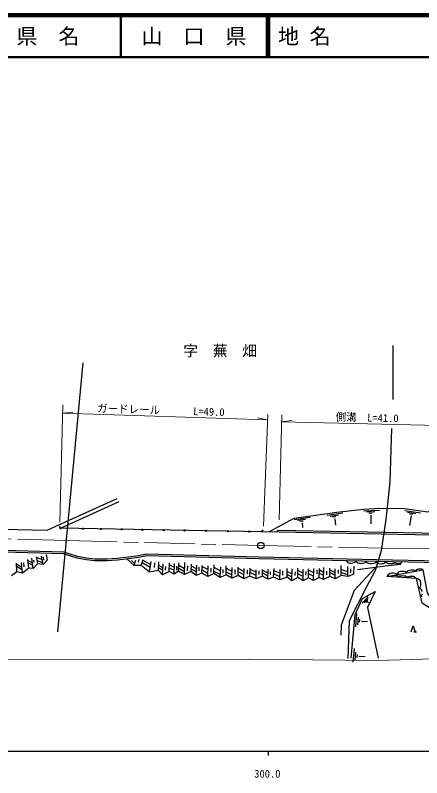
# Model space of a CAD drawing. Units: millimetres at full size, sheet at 1:1000; details may follow other scales. Extents: x 40000 to 680000, y 20000 to 380000.
# Drawn here: x 307859 to 404575, y 198715 to 380000 of the extents above; entities that cross this region are included whole.
import ezdxf
from ezdxf.enums import TextEntityAlignment as Align

# ---------------------------------------------------------------- set-up
doc = ezdxf.new("R2010")
doc.units = ezdxf.units.MM
doc.header["$LTSCALE"] = 1000
doc.linetypes.add('CHAIN', pattern=[18.5, 12, -1.5, 3.5, -1.5])
for name, color, linetype, lineweight in [('M-BGD', 7, 'Continuous', 25), ('M-BMK', 2, 'CHAIN', 13), ('M-BMK-ROW', 30, 'Continuous', 25), ('M-BMK-SRVR', 3, 'Continuous', 25), ('M-STR-HTXT', 7, 'Continuous', 13), ('M-TTL', 2, 'Continuous', 140), ('M-TTL-BAND', 7, 'Continuous', 25), ('M-TTL-LINE', 7, 'Continuous', 50)]:
    doc.layers.add(name, color=color, linetype=linetype, lineweight=lineweight)
doc.layers.add('M-BMK-HTXT', color=7, linetype='Continuous')
doc.layers.add('M-TTL-TXT', color=7, linetype='Continuous')
doc.styles.add('ＭＳ ゴシック', font='')
doc.styles.get('ＭＳ ゴシック').set_extended_font_data('MS Gothic')

msp = doc.modelspace()

# ---------------------------------------------------------------- linework, layer by layer
at = {"layer": 'M-BGD'}
for p, q in [((382038, 261146), (385822, 261667)), ((382789, 260946), (384741, 261215)), ((390691, 262173), (394506, 262359)), ((391422, 261908), (393389, 262004)), ((391955, 261634), (392768, 261674)), ((392440, 261135), (392459, 259104)), ((400536, 262265), (404313, 261694)), ((401200, 261861), (403148, 261567)), ((401669, 261487), (402474, 261365)), ((374248, 260120), (378031, 260649)), ((375000, 259922), (376951, 260195)), ((375555, 259697), (376362, 259809)), ((376097, 259305), (376207, 258234)), ((383344, 260720), (384151, 260831)), ((383897, 260247), (384082, 258751)), ((402017, 260952), (401629, 258699)), ((318625, 258029), (318362, 258433)), ((366316, 257194), (366882, 257674)), ((370150, 257521), (370143, 257121)), ((411242, 256736), (370150, 257521)), ((311060, 248581), (310853, 250603)), ((310877, 250371), (311929, 249845)), ((312128, 248447), (311773, 250945)), ((312382, 249867), (312306, 250438)), ((313199, 249627), (312930, 251212)), ((312958, 251045), (314232, 250589)), ((313075, 250358), (314366, 249895)), ((314464, 249394), (314072, 251414)), ((314693, 250476), (314560, 251218)), ((315531, 250555), (315264, 251808)), ((336325, 249601), (335532, 250349)), ((336189, 249168), (336583, 250426)), ((337193, 249998), (337352, 250585)), ((337841, 249192), (338279, 250616)), ((338225, 250440), (340054, 249392)), ((308271, 247700), (308162, 249740)), ((308170, 249581), (309424, 248765)), ((308200, 249014), (309479, 248182)), ((309552, 247393), (309317, 249919)), ((309990, 248875), (309911, 249777)), ((310933, 249821), (312009, 249283)), ((338054, 249884), (339968, 248788)), ((339802, 247627), (340158, 250117)), ((341014, 248715), (341093, 249784)), ((341909, 247969), (342015, 250030)), ((341948, 248726), (342983, 248061)), ((341975, 249255), (343019, 248585)), ((342909, 246970), (343085, 249555)), ((343611, 248046), (343651, 248953)), ((344457, 247724), (344571, 249801)), ((344507, 248643), (345678, 248086)), ((344546, 249357), (345706, 248805)), ((345642, 247156), (345738, 249622)), ((346287, 248086), (346297, 249043)), ((346730, 247841), (346796, 249781)), ((346755, 248574), (348130, 247760)), ((346779, 249288), (348162, 248470)), ((348099, 247049), (348225, 249890)), ((348823, 247946), (348893, 249063)), ((349677, 247737), (349771, 249481)), ((349750, 249094), (351043, 248406)), ((350937, 246814), (351098, 249222)), ((351655, 247904), (351655, 248782)), ((352246, 247334), (352316, 249216)), ((352307, 248970), (353734, 248220)), ((353657, 246596), (353776, 249099)), ((354437, 247578), (354455, 248537)), ((355068, 247250), (355153, 249307)), ((355130, 248755), (356717, 247942)), ((356650, 246325), (356749, 248746)), ((358054, 246955), (358063, 249117)), ((358060, 248543), (359451, 247787)), ((359409, 246158), (359475, 248709)), ((360919, 246776), (360909, 248773)), ((362279, 247766), (360911, 248455)), ((362239, 245968), (362295, 248492)), ((363703, 246617), (363735, 248582)), ((369330, 246429), (369426, 248465)), ((372563, 246410), (372589, 248474)), ((373671, 245539), (373739, 248419)), ((375052, 246302), (375128, 248546)), ((377595, 246265), (377627, 248374)), ((378830, 245612), (378889, 248492)), ((380175, 246338), (380238, 248438)), ((381222, 245868), (381243, 248664)), ((382718, 246547), (382724, 248540)), ((383941, 246026), (383963, 248409)), ((385437, 246773), (385424, 249198)), ((387023, 246524), (387016, 248903)), ((388428, 247113), (388486, 249058)), ((349710, 248346), (350993, 247663)), ((352275, 248116), (353694, 247370)), ((355093, 247861), (356680, 247048)), ((357311, 247343), (357320, 248212)), ((358057, 247678), (359429, 246932)), ((360191, 247144), (360200, 248212)), ((362261, 246959), (360915, 247637)), ((363101, 247107), (363110, 248148)), ((365176, 246807), (363717, 247479)), ((365165, 247579), (363730, 248241)), ((365188, 246004), (365157, 248139)), ((365876, 247035), (365885, 247876)), ((366661, 246617), (366700, 248229)), ((366680, 247399), (367954, 246747)), ((366696, 248050), (367971, 247398)), ((367933, 245945), (367995, 248302)), ((368602, 247026), (368602, 247713)), ((369367, 247216), (370838, 246564)), ((369405, 248020), (370857, 247377)), ((370819, 245757), (370878, 248256)), ((371512, 246908), (371512, 247894)), ((372571, 247061), (373694, 246490)), ((372580, 247774), (373711, 247199)), ((374485, 246772), (374503, 247668)), ((376333, 246583), (375081, 247169)), ((376341, 247381), (375108, 247958)), ((376324, 245557), (376350, 248329)), ((377020, 246908), (377038, 247722)), ((378851, 246651), (377610, 247230)), ((378868, 247458), (377622, 248039)), ((379695, 247234), (379686, 248176)), ((380205, 247357), (381230, 246865)), ((380228, 248112), (381236, 247629)), ((381977, 246945), (381959, 247814)), ((382721, 247497), (383949, 246883)), ((382723, 248135), (383955, 247519)), ((384768, 247251), (384788, 248159)), ((385429, 248222), (387020, 247714)), ((385433, 247512), (387022, 247004)), ((387708, 247429), (387708, 248357)), ((391806, 241745), (390372, 240237)), ((391829, 241333), (390836, 240289)), ((391753, 240818), (391305, 240347)), ((391666, 240501), (391922, 240331)), ((389085, 237804), (388814, 234570)), ((389413, 236928), (389258, 235079)), ((389772, 236419), (389709, 235671)), ((390239, 235965), (391672, 235899)), ((402662, 233427), (403329, 233427)), ((402995, 233427), (402662, 233427)), ((388487, 229441), (388216, 226207)), ((388815, 228565), (388660, 226717)), ((389174, 228056), (389111, 227308)), ((389641, 227602), (391073, 227536))]:
    msp.add_line(p, q, dxfattribs=at)
for points in [[(368338, 257299), (374198, 260457), (384369, 261838), (390717, 262577), (394527, 262810), (400437, 262752), (406002, 261950), (410818, 263448), (415233, 276463)], [(278365, 259735), (283239, 259279), (304731, 257780), (315466, 257591), (318262, 258812), (332135, 265092)], [(411099, 256339), (366573, 257189), (318625, 258029), (332577, 264419)], [(433600, 244023), (432625, 248685), (428675, 250521), (420463, 250382), (413657, 250202), (405180, 250258), (393801, 250499), (365895, 251164), (339012, 251849), (337200, 251502), (334754, 251124), (332119, 250822), (329749, 250670), (326830, 250699), (324760, 250927), (322704, 251327), (319430, 252356), (262766, 253904)], [(433281, 243595), (432275, 248407), (428590, 250119), (420472, 249982), (413661, 249802), (405174, 249858), (393792, 250100), (365885, 250764), (339045, 251448), (337268, 251108), (334807, 250728), (332154, 250423), (329759, 250270), (326806, 250299), (324700, 250532), (322606, 250938), (319363, 251958), (262743, 253505)], [(315531, 250555), (314464, 249394), (313169, 249594), (312128, 248447), (311060, 248581), (309552, 247393), (308271, 247700), (306936, 246740)], [(388428, 247113), (387023, 246524), (385437, 246773), (383941, 246026), (382718, 246547), (381222, 245868), (380175, 246338), (378830, 245612), (377595, 246265), (376324, 245557), (375052, 246302), (373671, 245539), (372563, 246410), (370819, 245757), (369330, 246429), (367933, 245945), (366661, 246617), (365188, 246004), (363703, 246617), (362239, 245968), (360919, 246776), (359409, 246158), (358054, 246955), (356650, 246325), (355068, 247250), (353657, 246596), (352246, 247334), (350937, 246814), (349677, 247737), (348099, 247049), (346730, 247841), (345642, 247156), (344457, 247724), (342909, 246970), (341909, 247969), (339802, 247627), (337841, 249192), (336189, 249168), (334521, 250695)], [(386653, 250269), (387009, 249919), (387388, 249752), (387801, 249707), (388202, 249785), (388524, 249908), (388782, 250051), (388941, 250215), (389076, 250029), (389298, 249843), (389577, 249728), (389922, 249707), (390330, 249678), (390674, 249750), (391155, 249922), (391306, 250159), (391527, 249929), (391843, 249750), (392269, 249661), (392752, 249679), (393108, 249725), (393476, 249794), (393650, 249930), (393735, 250101), (393859, 249884), (394010, 249770), (394276, 249665), (394642, 249613), (395090, 249619), (395476, 249655), (395795, 249785), (395973, 250053), (396134, 249879), (396395, 249754), (396672, 249676), (396928, 249639), (397377, 249629), (397721, 249665), (397971, 249754), (398150, 250007), (398258, 249848), (398415, 249728), (398639, 249676), (398869, 249655), (399109, 249655), (399427, 249665), (399656, 249764), (399788, 249972)], [(393415, 248562), (388465, 243223), (385383, 234964), (385323, 232605)], [(389278, 248210), (396577, 249144), (399627, 249516)], [(404837, 248129), (404557, 248305), (404348, 248331), (404056, 248343), (403768, 248311), (403517, 248232), (403339, 248154), (403209, 248008), (403179, 247830), (403005, 248013), (402759, 248076), (402415, 248086), (402023, 248070), (401673, 247992), (401270, 247874), (401110, 247715), (401013, 247440), (400769, 247665), (400372, 247752), (399866, 247741), (399531, 247718), (399203, 247665), (398961, 247513), (398810, 247300), (398684, 247020), (398476, 247179), (398152, 247289), (397872, 247338), (397465, 247327), (397078, 247269), (396782, 247134), (396488, 246896), (396281, 246587)], [(414283, 234008), (404707, 240258), (403346, 246116), (396281, 246587), (404837, 248129), (405858, 242664), (407402, 240493), (414624, 235054)], [(397092, 246532), (397331, 246693), (397639, 246811), (398023, 246847), (398307, 246856), (398637, 246834), (398880, 246744), (399052, 246592), (399101, 246399), (399230, 246596), (399375, 246716), (399622, 246748), (400026, 246767), (400348, 246744), (400680, 246713), (400952, 246536), (401104, 246382), (401160, 246261), (401322, 246448), (401555, 246544), (401776, 246630), (402113, 246627), (402506, 246611), (402859, 246505), (403118, 246336), (403346, 246116)], [(403346, 246116), (403677, 246053), (404105, 245734), (404246, 245233), (404257, 244800), (404251, 244445), (404194, 244127), (404063, 243944), (403874, 243843), (404158, 243750), (404362, 243631), (404532, 243270), (404671, 242981)], [(387763, 227136), (388753, 237552), (390437, 241302), (393517, 242968), (391660, 239223), (394176, 227180)], [(404644, 242350), (404570, 242098), (404323, 241909), (404663, 241806)], [(402056, 233427), (402525, 234865), (402995, 233427)]]:
    msp.add_lwpolyline(points, dxfattribs=at)
for centre in [(318625, 258029), (323982, 257936), (328266, 257861), (333171, 257775), (338103, 257688), (343185, 257599), (348176, 257512), (353224, 257423), (358482, 257331), (363540, 257242)]:
    msp.add_circle(centre, 150, dxfattribs=at)
at = {"layer": 'M-BMK'}
msp.add_lwpolyline([(271413, 256394), (320097, 255088), (366295, 253934), (395168, 253306), (423791, 252851)], dxfattribs=at)
at = {"layer": 'M-BMK-ROW'}
for p, q in [((397762, 288654), (397793, 301503)), ((317954, 233375), (324054, 297396))]:
    msp.add_line(p, q, dxfattribs=at)
msp.add_lwpolyline([(387092, 227071), (387390, 236115), (391462, 243994), (393547, 248038), (395030, 252737), (396136, 260153), (397019, 269054), (397470, 281739)], dxfattribs=at)
at = {"layer": 'M-BMK-SRVR'}
msp.add_circle((366295, 253934), 750, dxfattribs=at)
at = {"layer": 'M-STR-HTXT'}
for p, q in [((319193, 287377), (318482, 259456)), ((319142, 285360), (321582, 285626)), ((367914, 283840), (319142, 285360)), ((367961, 285090), (366957, 258555)), ((370660, 259999), (371266, 285026)), ((367914, 283840), (365495, 284257)), ((371226, 283369), (373664, 283651)), ((412010, 282381), (371226, 283369))]:
    msp.add_line(p, q, dxfattribs=at)
msp.add_lwpolyline([(429356, 227640), (393928, 226625), (363376, 226896), (259277, 226823), (250535, 227241), (247425, 227592), (231948, 231032), (221988, 233982), (210457, 238814), (200513, 244418), (193995, 248849), (150339, 281108), (146110, 283239), (141141, 284502), (137327, 284801), (134556, 284651), (130993, 284036), (127536, 282934), (124498, 281425), (121289, 279471), (118863, 277444), (113986, 272732)], dxfattribs=at)
at = {"layer": 'M-TTL'}
msp.add_line((680000, 380000), (40000, 380000), dxfattribs=at)
at = {"layer": 'M-TTL-BAND'}
for p, q in [((40000, 205000), (579000, 205000)), ((368000, 205000), (368000, 204000))]:
    msp.add_line(p, q, dxfattribs=at)
at = {"layer": 'M-TTL-LINE'}
for p, q in [((333000, 380000), (333000, 370000)), ((367750, 380000), (367750, 370000)), ((368250, 380000), (368250, 370000)), ((40000, 370000), (680000, 370000))]:
    msp.add_line(p, q, dxfattribs=at)

# ---------------------------------------------------------------- texts
at = {"layer": 'M-BMK-HTXT', "style": 'ＭＳ ゴシック'}
msp.add_text('字\u3000蕪\u3000畑', height=2566, dxfattribs=at).set_placement((347848, 298175), align=Align.BOTTOM_LEFT)
at = {"layer": 'M-STR-HTXT', "style": 'ＭＳ ゴシック'}
for s, rotation, p in [('ガードレール', 358.215, (327288, 285106)), ('L=49.0', 358.215, (350151, 284393)), ('側溝\u3000L=41.0', 358.613, (384052, 283058))]:
    msp.add_text(s, height=1833, rotation=rotation, dxfattribs=at).set_placement(p, align=Align.BOTTOM_LEFT)
at = {"layer": 'M-TTL-BAND', "style": 'ＭＳ ゴシック'}
msp.add_text('300.0', height=1833, dxfattribs=at).set_placement((367844, 198195), align=Align.BOTTOM_CENTER)
at = {"layer": 'M-TTL-TXT', "style": 'ＭＳ ゴシック'}
for s, p in [('県\u3000名', (315625, 375000)), ('山\u3000口\u3000県', (350375, 375000))]:
    msp.add_text(s, height=3666, dxfattribs=at).set_placement(p, align=Align.MIDDLE_CENTER)
msp.add_text('地 名', height=3666, dxfattribs=at).set_placement((370380, 375000), align=Align.MIDDLE_LEFT)

doc.saveas('drawing.dxf')
